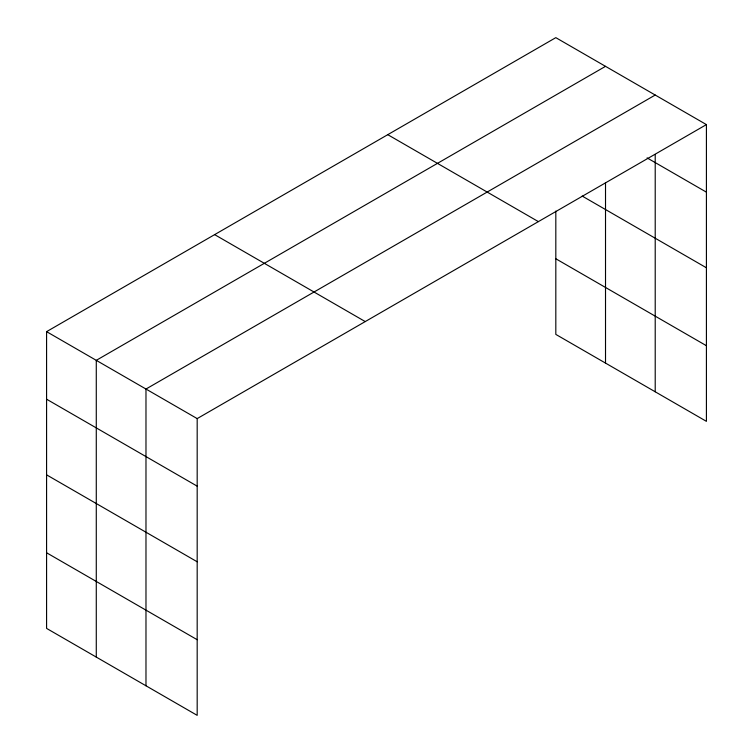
<?xml version="1.0" encoding="UTF-8"?>
<svg xmlns="http://www.w3.org/2000/svg" width="753" height="753" viewBox="0 0 753 753"><rect width="100%" height="100%" fill="white"/><g stroke="black" fill="none" stroke-linecap="round" stroke-linejoin="round"><path stroke-width="1.13" d="M706.418 124.603L555.818 37.65L46.582 331.649L46.582 628.397L197.182 715.35L197.182 418.602L706.418 124.603L706.418 421.351L555.818 334.398L555.818 211.075M605.516 182.772L605.516 363.097M605.516 66.339L96.28 360.339L96.28 657.096M655.214 95.038L145.978 389.037L145.978 685.785M647.1 157.904L706.418 192.156M582.182 196.062L706.418 267.786M387.767 134.674L538.367 221.617M555.818 258.768L706.418 345.712M214.633 234.625L365.233 321.578M46.582 331.649L197.182 418.602M46.582 399.203L197.182 486.156M46.582 474.842L197.182 561.785M46.582 552.768L197.182 639.711M655.214 154.44L655.214 391.786"/></g></svg>
